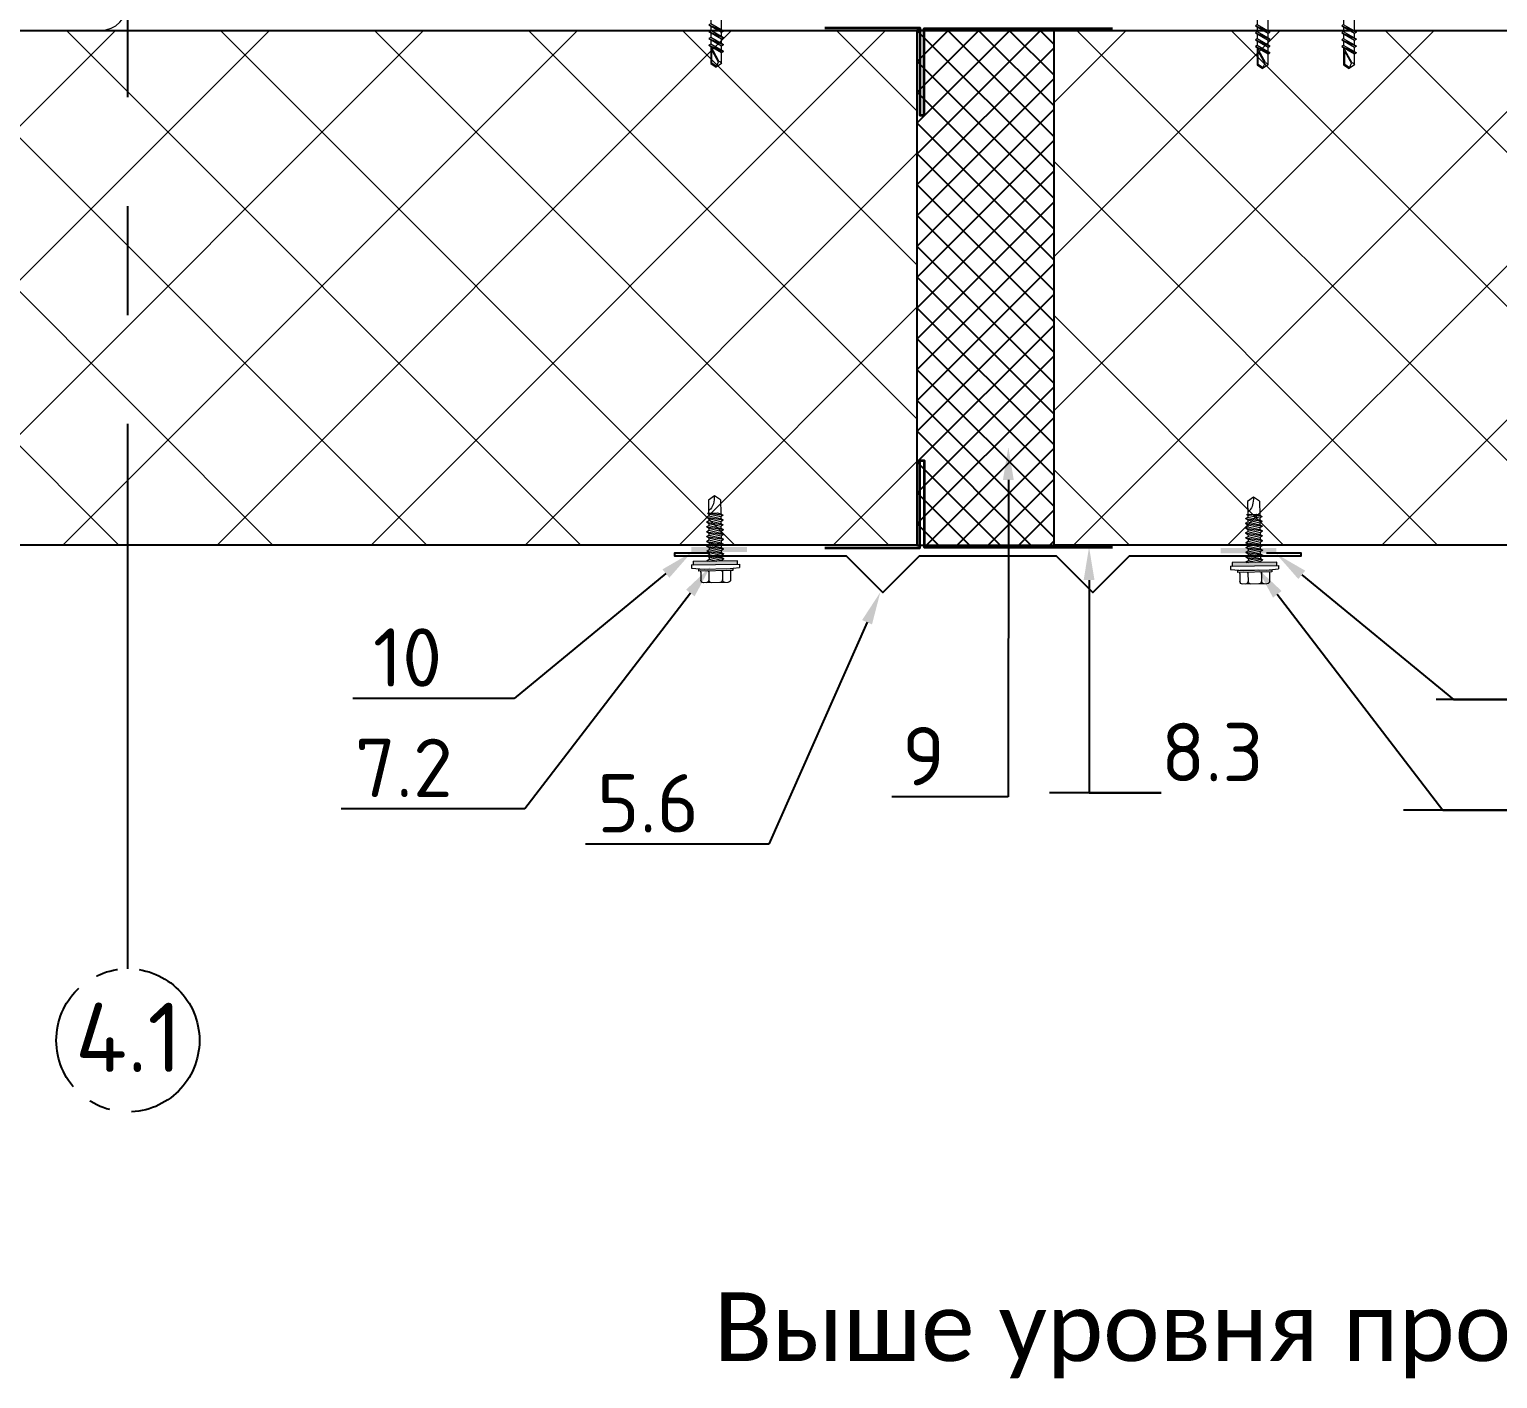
# Model space of a CAD drawing. Header units: millimetres. Extents: x -3689 to 3021565, y -698052 to -604547.
# Drawn here: x 2756769.4 to 2757197.4, y -667641 to -667247.8 of the extents above; entities that cross this region are included whole.
import ezdxf
from ezdxf import colors
from ezdxf.entities.mleader import LeaderData, LeaderLine
from ezdxf.math import Vec2, Vec3

# ---------------------------------------------------------------- set-up
doc = ezdxf.new("R2010")
doc.units = ezdxf.units.MM
doc.linetypes.add('CENTER', pattern=[50.800000000000004, 31.75, -6.35, 6.35, -6.35])
doc.layers.get('0').update_dxf_attribs({"lineweight": 0})
for name, color, linetype in [('A-DOOR-IDEN', 12, 'Continuous'), ('A-FLOR-IDEN', 14, 'Continuous'), ('A-WALL-PATT', 181, 'Continuous'), ('S-GRID', 133, 'CENTER'), ('S-METL', 14, 'Continuous'), ('S-WALL-PATT', 181, 'Continuous')]:
    doc.layers.add(name, color=color, linetype=linetype)
doc.styles.add('Calibri', font='calibri.ttf')
doc.styles.add('ЕСКД', font='isocpeur.ttf')

# ---------------------------------------------------------------- blocks, each defined once
blk = doc.blocks.new('БК1')
at = {"color": 0, "linetype": 'ByBlock', "lineweight": 0, "ltscale": 60}
for p, q in [((-8180.458553099746, -262123.5185199365), (-8036.458553099746, -262123.5185199365)), ((-8180.458553099746, -262127.5185199365), (-8036.458553099746, -262127.5185199365)), ((-8188.458553099746, -262275.5185199365), (-8188.458553099746, -262131.5185199365)), ((-8184.458553099746, -262275.5185199365), (-8184.458553099746, -262131.5185199365)), ((-8032.458553099746, -262131.5185199365), (-8032.458553099746, -262275.5185199365)), ((-8028.458553099746, -262131.5185199365), (-8028.458553099746, -262275.5185199365)), ((-8108.458553099746, -262178.9185199365), (-8108.458553099746, -262228.1185199365)), ((-8133.058553099746, -262203.5185199365), (-8083.858553099746, -262203.5185199365)), ((-8036.458553099746, -262279.5185199365), (-8180.458553099746, -262279.5185199365)), ((-8036.458553099746, -262283.5185199365), (-8180.458553099746, -262283.5185199365))]:
    blk.add_line(p, q, dxfattribs=at)
for centre, radius, start, end in [((-8180.458553099746, -262131.5185199365), 8.000000000000002, 90, 180), ((-8036.458553099746, -262131.5185199365), 8.000000000000002, 0, 90), ((-8180.458553099746, -262131.5185199365), 4.000000000000001, 90, 180), ((-8036.458553099746, -262131.5185199365), 4.000000000000001, 0, 90), ((-8180.458553099746, -262275.5185199365), 8.000000000000002, 180, 270), ((-8180.458553099746, -262275.5185199365), 4.000000000000001, 180, 270), ((-8036.458553099746, -262275.5185199365), 4.000000000000001, 270, 0), ((-8036.458553099746, -262275.5185199365), 8.000000000000002, 270, 0)]:
    blk.add_arc(centre, radius, start, end, dxfattribs=at)
blk = doc.blocks.new('*U567')
at = {"lineweight": 0}
h = blk.add_hatch(dxfattribs=at)
h.set_pattern_fill('ANSI37', color=181, scale=10, style=0)
h.set_pattern_definition([(45, (90, -488.0038053012213), (-22.45064030267288, 22.45064030267288), []), (135, (90, -488.0038053012213), (-22.45064030267288, -22.45064030267288), [])])
h.paths.add_polyline_path([(0, 511.9961946987786), (0, 0), (150, 0), (150, 511.9961946987786)])
at = {"color": 5, "lineweight": 0}
blk.add_line((150, 511.9961946987786), (0, 511.9961946987786), dxfattribs=at)
at = {"color": 5}
for p, q in [((0, 511.9961946987786), (0, 0)), ((150, 0), (150, 511.9961946987786))]:
    blk.add_line(p, q, dxfattribs=at)
blk = doc.blocks.new('*U565')
at = {"lineweight": 0}
h = blk.add_hatch(dxfattribs=at)
h.set_pattern_fill('ANSI37', color=181, scale=10, style=0)
h.set_pattern_definition([(45, (90, -373.0038053012213), (-22.45064030267288, 22.45064030267288), []), (135, (90, -373.0038053012213), (-22.45064030267288, -22.45064030267288), [])])
h.paths.add_polyline_path([(0, 626.9961946987786), (0, 0), (150, 0), (150, 626.9961946987786)])
at = {"color": 5}
for p, q in [((0, 626.9961946987786), (0, 0)), ((150, 0), (150, 626.9961946987786))]:
    blk.add_line(p, q, dxfattribs=at)
at = {"color": 5, "lineweight": 0}
blk.add_line((0, 0), (150, 0), dxfattribs=at)
blk = doc.blocks.new('НФ58')
blk.add_lwpolyline([(81.2132034355891, -1), (91.2132034355891, -1), (91.2132034355891, 0), (41.21320343558909, 0), (30.60660171776544, 10.60660171776544), (20, 0), (-20, 0), (-30.60660171782365, 10.60660171776544), (-41.21320343558909, 0), (-91.2132034355891, 0), (-91.2132034355891, -1), (-81.2132034355891, -1)])
blk = doc.blocks.new('4.2x16')
at = {"lineweight": 0}
for p, q in [((-1.199999999989814, 5.30000000000291), (-1.199999999989814, -5.30000000000291)), ((14.87966793887608, 1.599999999998545), (16.00000000000728, 0))]:
    blk.add_line(p, q, dxfattribs=at)
for points in [[(7.275957614183426e-12, -5.30000000000291), (7.275957614183426e-12, 5.30000000000291, 0.414213562373095), (-0.1999999999898137, 5.5), (-0.999999999992724, 5.5, 0.414213562373095), (-1.199999999989814, 5.30000000000291, 0.2097628861456963), (-1.199999999989814, 3.80000000000291)], [(-1.199999999989814, 3.599999999998545, 0.1148185505937614), (-2.095913941433537, 0.25), (-1.599999999983993, 0.25), (-1.599999999983993, -0.25), (-2.095913941433537, -0.25, 0.1148185505938521), (-1.199999999989814, -3.599999999998545)], [(0, 3.099999999998545, 0.414213562373095), (1.5, 1.599999999998545), (3.302317669687909, 1.599999999998545), (3.590992804281996, 2.099999999998545)], [(14.22976397439197, -0.825474615485291, 0.1316524975878797), (14.87966793887608, -1.599999999998545), (16.00000000000728, 0), (14.22976397439925, -0.825474615478015), (9.879667938876082, 1.599999999998545), (14.87966793887608, 1.599999999998545), (14.7234978237102, 1.299999999988358), (15.72391328635422, -0.1287413488898892)], [(-1.199999999989814, -3.799999999995634, 0.2097628861481313), (-1.199999999989814, -5.300000000010186, 0.414213562373095), (-0.999999999992724, -5.5), (-0.1999999999898137, -5.5, 0.414213562373095), (7.275957614183426e-12, -5.30000000000291)], [(5.149838531098794, -1.599999999998545), (1.5, -1.599999999998545, 0.414213562373095), (0, -3.099999999998545)]]:
    blk.add_lwpolyline(points, format="xyb", dxfattribs=at)
for points in [[(7.275957614183426e-12, -1.599999999998545), (0, -1.599999999998545), (0, 1.599999999998545)], [(3.590992804281996, 2.099999999998545), (5.438513665692881, -2.099999999998545)], [(3.879667938876082, 1.599999999998545), (5.302317669687909, 1.599999999998545)], [(5.590992804281996, 2.099999999998545), (7.438513665692881, -2.099999999998545)], [(5.879667938876082, 1.599999999998545), (7.302317669687909, 1.599999999998545)], [(7.590992804281996, 2.099999999998545), (9.43851366569288, -2.099999999998545)], [(7.879667938876082, 1.599999999998545), (9.302317669687909, 1.599999999998545)], [(14.7234978237102, 1.299999999988358), (11.03375356302422, 1.299999999988358), (14.56523563171504, -0.6690416125711636)], [(7.149838531098794, -1.599999999998545), (5.727188800286967, -1.599999999998545)], [(9.149838531098794, -1.599999999998545), (7.727188800286967, -1.599999999998545)], [(11.14983853109879, -1.599999999998545), (9.727188800286967, -1.599999999998545)], [(11.72718880028697, -1.599999999998545), (11.43851366569288, -2.099999999998545)], [(14.87966793887608, -1.599999999998545), (11.72718880028697, -1.599999999998545)]]:
    blk.add_lwpolyline(points, dxfattribs=at)
for points in [[(3.590992804281996, 2.099999999998545), (5.727188800286967, -1.599999999998545), (5.438513665692881, -2.099999999998545), (3.302317669687909, 1.599999999998545)], [(5.302317669687909, 1.599999999998545), (5.590992804281996, 2.099999999998545), (7.727188800286967, -1.599999999998545), (7.438513665692881, -2.099999999998545)], [(7.302317669687909, 1.599999999998545), (7.590992804281996, 2.099999999998545), (9.727188800286967, -1.599999999998545), (9.43851366569288, -2.099999999998545)], [(9.590992804281996, 2.099999999998545), (11.43851366569288, -2.099999999998545), (9.302317669687909, 1.599999999998545), (9.590992804281996, 2.099999999998545), (11.72718880028697, -1.599999999998545)]]:
    blk.add_lwpolyline(points, close=True, dxfattribs=at)
blk = doc.blocks.new('*U671')
at = {"color": 7}
blk.add_blockref('4.2x16', (0, 0), dxfattribs=at)
blk = doc.blocks.new('*U530')
at = {"lineweight": 0}
blk.add_hatch(color=0, dxfattribs=at).paths.add_polyline_path([(6.500028934155127, -0.9992351740365836), (-6.500028934155127, -0.9992351740365865), (-6.500028934155127, -1.443296356685747e-15), (6.500028934155127, 1.443296356685747e-15)])
at = {"color": 0, "lineweight": 0}
for p, q in [((-1.75979577822, 17.76911293662852), (0.0001427191382348255, 19.00156603410142)), ((-1.75979577822, 17.77512051083614), (-1.759595558345612, 13.76304829795845)), ((0.0001427191382348255, 19.00156603410142), (1.760204217272982, 17.76928860001499)), ((1.760204217280258, 17.77529617422261), (1.760392185868111, 14.00871998502408)), ((1.269850955752187, 14.00874446512899), (-2.463640661277172, 13.35062126943376)), ((-1.759620378325057, 13.75704072578811), (-2.463640661277172, 13.35062126943376)), ((-1.759660946023363, 12.94413154770155), (-2.463640661277172, 13.35062126943376)), ((1.760352715740735, 13.21780442399904), (-1.75969064364472, 12.34904072748032)), ((-1.759660946016087, 12.94413154770155), (-1.75969064364472, 12.34904072748032)), ((1.760382413362092, 13.81289524427848), (-1.759660946016087, 12.94413154770155)), ((-0.73936477863754, 14.00884473376209), (-1.759620378303229, 13.75704072578811)), ((2.112392185430505, 14.00870241870871), (-0.73936477863754, 14.00884473376209)), ((1.760382413362092, 13.81289524427848), (1.760351631783121, 13.19608375453391)), ((2.464332430994543, 12.81131470232504), (1.760352715740735, 13.21780442399904)), ((2.099570586164188, 14.00870305852732), (1.760382413362092, 13.81289524427848)), ((2.464121634970069, 8.587314707343468), (-2.463921722635862, 7.718621276086197)), ((2.46419190031156, 9.995314705651255), (-2.46385145729437, 9.126621274393985)), ((-1.759831174327704, 9.533040730806535), (-2.46385145729437, 9.126621274393985)), ((-1.759871742040562, 8.720131552719979), (-2.46385145729437, 9.126621274393985)), ((2.464262165653051, 11.40331470395904), (-2.463781191952878, 10.53462127275998)), ((-1.759760908986212, 10.94104072911432), (-2.463781191952878, 10.53462127275998)), ((-1.75980147669907, 10.12813155108597), (-2.463781191952878, 10.53462127275998)), ((2.464332430994543, 12.81131470232504), (-2.463710926611387, 11.94262127106777)), ((-1.75969064364472, 12.34904072748032), (-2.463710926611387, 11.94262127106777)), ((-1.759731211357578, 11.53613154939376), (-2.463710926611387, 11.94262127106777)), ((1.760141919723536, 8.993804429017475), (-1.759901439669195, 8.12504073244054)), ((-1.759871742040562, 8.720131552719979), (-1.759901439669195, 8.12504073244054)), ((1.760171617337617, 9.588895249296913), (-1.759871742040562, 8.720131552719979)), ((1.760212185057751, 10.40180442732526), (-1.759831174327704, 9.533040730806535)), ((-1.75980147669907, 10.12813155108597), (-1.759831174327704, 9.533040730806535)), ((1.760241882679109, 10.99689524766291), (-1.75980147669907, 10.12813155108597)), ((1.760282450399243, 11.80980442569126), (-1.759760908986212, 10.94104072911432)), ((-1.759731211357578, 11.53613154939376), (-1.759760908986212, 10.94104072911432)), ((1.760312148020601, 12.4048952459707), (-1.759731211357578, 11.53613154939376)), ((2.464121634970069, 8.587314707343468), (1.760101352010678, 8.180895250989126)), ((1.760171617352169, 9.588895249296913), (1.760140835780474, 8.972083759494128)), ((2.464121634970069, 8.587314707343468), (1.76014191971626, 8.993804429017475)), ((2.46419190031156, 9.995314705651255), (1.760171617337617, 9.588895249296913)), ((1.760241882693661, 10.99689524766291), (1.760211101121966, 10.38008375786012)), ((2.46419190031156, 9.995314705651255), (1.760212185057751, 10.40180442732526)), ((2.464262165653051, 11.40331470395904), (1.760241882679109, 10.99689524766291)), ((1.760312148035152, 12.4048952459707), (1.760281366463457, 11.78808375616791)), ((2.464262165653051, 11.40331470395904), (1.760282450399243, 11.80980442569126)), ((2.464332430994543, 12.81131470232504), (1.760312148020601, 12.4048952459707)), ((2.463910838960146, 4.363314712303692), (-2.464132518631233, 3.494621281104628)), ((2.463981104301637, 5.771314710669687), (-2.464062253289741, 4.902621279470623)), ((-1.760041970337626, 5.309040735766758), (-2.464062253289741, 4.902621279470623)), ((-1.760082538043208, 4.496131557738409), (-2.464062253289741, 4.902621279470623)), ((2.464051369635853, 7.179314708977475), (-2.463991987948249, 6.31062127777841)), ((-1.759971704996135, 6.717040734132754), (-2.463991987948249, 6.31062127777841)), ((-1.760012272723545, 5.904131556046196), (-2.463991987948249, 6.31062127777841)), ((-1.759901439669195, 8.12504073244054), (-2.463921722635862, 7.718621276086197)), ((-1.759942007382053, 7.312131554412192), (-2.463921722635862, 7.718621276086197)), ((1.759931123720889, 4.769804434035906), (-1.760112235664566, 3.901040737458971)), ((-1.760082538035932, 4.496131557738409), (-1.760112235679118, 3.901040737458971)), ((1.759960821342246, 5.364895254315344), (-1.760082538043208, 4.496131557738409)), ((-1.760012272716269, 5.904131556046196), (-1.760043054287964, 5.287320066301619)), ((1.760001389040553, 6.177804432401901), (-1.760041970337626, 5.309040735766758)), ((1.760031086669186, 6.772895252623131), (-1.760012272716269, 5.904131556046196)), ((-1.759942007374777, 7.312131554412192), (-1.7599727889683, 6.695320064609406)), ((1.760071654382044, 7.585804430709688), (-1.759971704996135, 6.717040734132754)), ((1.760101352010678, 8.180895250989126), (-1.759942007374777, 7.312131554412192)), ((2.463910838960146, 4.363314712303692), (1.759890556000755, 3.95689525594935)), ((1.759960821342246, 5.364895254315344), (1.759930039755999, 4.748083764512558)), ((2.463910838960146, 4.363314712303692), (1.759931123720889, 4.769804434035906)), ((2.463981104301637, 5.771314710669687), (1.759960821327694, 5.364895254315344)), ((1.760031086669186, 6.772895252623131), (1.760000305097491, 6.156083762820346)), ((2.463981104301637, 5.771314710669687), (1.760001389040553, 6.177804432343693)), ((2.464051369635853, 7.179314708977475), (1.760031086669186, 6.772895252623131)), ((1.760101352010678, 8.180895250989126), (1.760070570438983, 7.564083761186341)), ((2.464051369635853, 7.179314708977475), (1.760071654382044, 7.585804430709688)), ((2.46377030829899, 1.547314715688118), (-2.464273049314216, 0.6786212844308461)), ((-1.760252766340273, 1.085040740785189), (-2.46427304930694, 0.6786212844308461)), ((-1.760293334060407, 0.2721315627568398), (-2.464273049314216, 0.6786212844308461)), ((2.463840573640482, 2.955314713995905), (-2.464202783972724, 2.086621282796841)), ((-1.760182501006057, 2.493040739151184), (-2.464202783972724, 2.086621282796841)), ((-1.760223068718916, 1.680131561064627), (-2.464202783972724, 2.086621282796841)), ((-1.760112235679118, 3.901040737458971), (-2.464132518631233, 3.494621281104628)), ((-1.760152803377424, 3.088131559430622), (-2.464132518631233, 3.494621281104628)), ((-1.760293334053131, 0.2721315627568398), (-1.76030691460619, -3.908666534005322e-16)), ((1.759750025339599, 1.140895259333775), (-1.760293334053131, 0.2721315627568398)), ((1.759790593045182, 1.953804437362124), (-1.760252766332997, 1.085040740785189)), ((-1.76022306871164, 1.680131561064627), (-1.760252766340273, 1.085040740785189)), ((1.759820290666539, 2.548895257641562), (-1.760223068718916, 1.680131561064627)), ((1.759860858379397, 3.361804435728119), (-1.760182501006057, 2.493040739151184)), ((-1.760152803377424, 3.088131559430622), (-1.760182501006057, 2.493040739151184)), ((1.759890556000755, 3.95689525594935), (-1.760152803377424, 3.088131559430622)), ((1.75972032770369, 0.545804439054337), (-0.4517616882585572, -1.003112455896365e-16)), ((2.463700042957499, 0.1393147173803305), (1.673376388229372, 3.715641990152666e-16)), ((1.759750025339599, 1.140895259333775), (1.759719243746076, 0.5240837695309898)), ((2.463700042957499, 0.1393147173803305), (1.75972032770369, 0.545804439054337)), ((2.46377030829899, 1.547314715688118), (1.759750025339599, 1.140895259333775)), ((1.759820290673815, 2.548895257641562), (1.759789509087568, 1.932083767896985)), ((2.46377030829899, 1.547314715688118), (1.759790593037906, 1.953804437362124)), ((2.463840573640482, 2.955314713995905), (1.759820290666539, 2.548895257641562)), ((1.759890556000755, 3.95689525594935), (1.75985977442906, 3.340083766204772)), ((2.463840573640482, 2.955314713995905), (1.759860858379397, 3.361804435728119)), ((2.463700042957499, 0.1393147173803305), (2.222372062249633, 4.934657265586468e-16)), ((6.499971000332154, 0.001566034101416869), (6.500028934155127, -0.9992351740365836)), ((-6.999971091820045, -0.9992351740365866), (-6.999913204039332, -1.999240946024658)), ((7.000028934984586, -0.9992351740365835), (-6.999971091820045, -0.9992351740365866)), ((-6.999971091820045, -0.9992351740365866), (-6.999971091820045, -1.999235174036587)), ((-3.372512593312422, -2.360930037742948), (-6.999971091820045, -1.999235174036587)), ((-5.042529794140137, -2.36092890793225), (4.957470193156043, -2.360429864318575)), ((-5.042529794140137, -2.36092890793225), (-5.042504841956543, -2.860928907291965)), ((-5.042504841956543, -2.860928907291965), (4.957495145325085, -2.860429863678291)), ((-4.372512593326974, -2.360930037742948), (4.28745299234288, -2.360428734507877)), ((-4.372466748827719, -3.152888939424885), (-4.372330301179318, -5.510008432378529)), ((-2.01065795654722, -3.152687751920895), (-2.010521505289943, -5.509871713235045)), ((-2.010653540746716, -3.228970242373181), (-2.010521505289943, -5.509871713235045)), ((1.925690043317446, -3.152571722050198), (1.925826488215536, -5.509643848228735)), ((7.000086822110463, -1.99922954221256), (3.287452992371983, -2.360428734507877)), ((4.287498841193157, -3.152463260455988), (4.287635284337741, -5.509507129143458)), ((4.957470193156043, -2.360429864318575), (4.957495145325085, -2.860429863678291)), ((7.000028934984586, -0.9992351740365835), (7.000086822103187, -1.99922954221256)), ((7.000028934991862, -0.9992351740365835), (7.000028934991862, -1.999235174036584)), ((-3.58501512947987, -6.297232458076908), (3.50041125866119, -6.296822300821078))]:
    blk.add_line(p, q, dxfattribs=at)
blk.add_lwpolyline([(6.500028934155127, -0.9992351740365836), (-6.500028934155127, -0.9992351740365865), (-6.500028934155127, -1.443296356685747e-15), (6.500028934155127, 1.443296356685747e-15)], close=True, dxfattribs=at)
for centre, start, end in [((-3.585060702433111, -5.509962859388908), 180.0033167038442, 270.0033167042611), ((-2.797791103977942, -5.509917286399288), 270.0033167042611, 0.003316703844216687), ((-1.22325190653646, -5.509826140245424), 180.0033167038442, 270.0033167042611), ((1.138556889469329, -5.509689421276563), 270.0033167042611, 0.003316703844216687), ((2.713096086903535, -5.509598275122698), 180.0033167038442, 270.0033167042611), ((3.500365685649742, -5.509552702133078), 270.0033167042611, 0.003316703844216687)]:
    blk.add_arc(centre, 0.7872696000000154, start, end, dxfattribs=at)
at = {"color": 0, "lineweight": 0, "extrusion": (0, 0, -1)}
for centre, major_axis, ratio, start_param, end_param in [((-5.164466747446568, -3.152934786339758), (-0.4695426015677405, -0.6378038454834557), 0.9999999999521482, 3.7001413829075, 4.077737360034711), ((-1.218657958088442, -3.152737986587455), (-0.4695426016314956, -0.6378038455700573), 0.9999999998798036, 0.9361447064777346, 1.313740683556781), ((1.133690044815013, -3.152620782959275), (-0.4695426015914638, -0.6378038455156804), 0.9999999999951029, 3.700141382885612, 4.077737360014203), ((5.079498840263115, -3.152423982799518), (-0.469542601613166, -0.6378038455451589), 0.9999999999374978, 0.9361447064519131, 1.313740683536806)]:
    blk.add_ellipse(centre, major_axis=major_axis, ratio=ratio, start_param=start_param, end_param=end_param, dxfattribs=at)
at = {"color": 0, "lineweight": 0, "extrusion": (0, 0, -0.9999999999999999)}
for centre, major_axis, ratio, start_param, end_param in [((-2.802657956068287, -3.152817035093905), (-0.4695426015830329, -0.6378038455042281), 0.9999999999820529, 3.700141382891477, 4.077737359997727), ((2.717690042794858, -3.152541734511033), (-0.469542601635972, -0.6378038455761381), 0.9999999998681064, 0.9361447064850439, 1.31374068359107)]:
    blk.add_ellipse(centre, major_axis=major_axis, ratio=ratio, start_param=start_param, end_param=end_param, dxfattribs=at)
at = {"color": 0, "lineweight": 0}
blk.add_open_spline([(0.0001427191455107831, 19.00156603415963), (0.05083747002936031, 18.23320035467623), (0.1406947712312066, 16.87125922471751), (0.8799432696832777, 15.33543048088905), (1.551164845863238, 14.82059633685276), (1.760358575389543, 14.67621029395378)], degree=3, knots=[0, 0, 0, 0, 2.306624246534305, 4.088530392190128, 4.845953933886731, 4.845953933886731, 4.845953933886731, 4.845953933886731], dxfattribs=at)
blk = doc.blocks.new('*U529')
at = {"color": 0, "rotation": 270}
blk.add_blockref('*U530', (0, -3.641531520770513e-12), dxfattribs=at)

msp = doc.modelspace()

# ---------------------------------------------------------------- hatches: boundary and pattern name
at = {"layer": 'A-WALL-PATT'}
h = msp.add_hatch(dxfattribs=at)
h.set_pattern_fill('ANSI37', color=250, scale=2, angle=90)
h.set_pattern_definition([(135, (2775505.088671718, -910967.8386786347), (-4.490128060534577, -4.490128060534576), []), (225, (2775505.088671718, -910967.8386786347), (4.490128060534576, -4.490128060534577), [])])
h.paths.add_polyline_path([(2757028.141638066, -667398.1030731897), (2757068.141638066, -667398.1030731897), (2757068.141638066, -667248.1030731897), (2757028.141638066, -667248.1030731897)])
at = {"layer": 'S-WALL-PATT', "lineweight": 0, "ltscale": 10}
h = msp.add_hatch(color=250, dxfattribs=at)
h.dxf.hatch_style = 1
h.paths.add_polyline_path([(2756962.425265121, -667400.1156097215), (2756962.425265121, -667398.6039619786), (2756978.655627983, -667398.6039619786), (2756978.655627983, -667400.1156097215)])
h = msp.add_hatch(color=250, dxfattribs=at)
h.dxf.hatch_style = 1
h.paths.add_polyline_path([(2757132.890871969, -667400.4959196455), (2757132.890871969, -667398.9842719026), (2757116.660509107, -667398.9842719026), (2757116.660509107, -667400.4959196455)])

# ---------------------------------------------------------------- linework, layer by layer
at = {"layer": 'A-WALL-PATT', "color": 250, "lineweight": 35, "ltscale": 10}
for points in [[(2757001.325276066, -667247.3519771852), (2757028.974947433, -667247.3519771852), (2757028.974947433, -667272.772638617), (2757030.305514034, -667272.772638617), (2757030.305514034, -667247.5291788119), (2757085.16133457, -667247.5291788119)], [(2757001.325276066, -667398.8541691942), (2757028.974947433, -667398.8541691942), (2757028.974947433, -667373.4335077625), (2757030.305514034, -667373.4335077625), (2757030.305514034, -667398.6769675675), (2757085.16133457, -667398.6769675675)]]:
    msp.add_lwpolyline(points, dxfattribs=at)
at = {"layer": 'A-WALL-PATT', "color": 250, "ltscale": 10}
msp.add_lwpolyline([(2757028.141638066, -667398.1030731897), (2757068.141638066, -667398.1030731897), (2757068.141638066, -667248.1030731897), (2757028.141638066, -667248.1030731897)], close=True, dxfattribs=at)
at = {"layer": 'S-GRID', "color": 250, "ltscale": 5}
for p, q in [((2756798.141638066, -667521.5562237401), (2756798.141638066, -666995.4748139472)), ((2756453.991348073, -667248.1030731897), (2757777.563764145, -667248.1030731897))]:
    msp.add_line(p, q, dxfattribs=at)
at = {"layer": 'S-GRID', "color": 250}
msp.add_circle((2756798.141638066, -667542.4200935484), 20.86386980832669, dxfattribs=at)

# ---------------------------------------------------------------- block references
at = {"layer": 'A-WALL-PATT', "color": 250, "lineweight": 0, "xscale": -1, "rotation": 270.0000000000001}
for name, p in [('*U567', (2756516.145443367, -667398.1030731897)), ('*U565', (2757068.141638066, -667398.1030731897))]:
    msp.add_blockref(name, p, dxfattribs=at)
at = {"layer": 'S-METL', "color": 250}
msp.add_blockref('БК1', (2764826.600191166, -404964.5845532533), dxfattribs=at)
at = {"layer": 'S-METL', "color": 250, "xscale": -1}
for name, p, rotation in [('*U671', (2756969.630019022, -667242.859763527), 90), ('*U671', (2757128.912519831, -667243.2307470497), 90), ('*U671', (2757154.149762035, -667243.2307470497), 90), ('*U529', (2756969.384086187, -667402.7418448799), 270.7690118746293), ('*U529', (2757126.529804808, -667403.122154804), 270.7690118746293), ('НФ58', (2757048.840182428, -667401.3381007687), 180)]:
    msp.add_blockref(name, p, dxfattribs=dict(at, rotation=rotation))

# ---------------------------------------------------------------- texts
at = {"layer": 'A-DOOR-IDEN', "color": 250, "linetype": 'ByBlock', "ltscale": 500, "insert": (2757198.869003043, -667628.4290625731), "char_height": 20, "width": 692.3264608246973, "attachment_point": 5, "style": 'Calibri'}
msp.add_mtext('Выше уровня профлиста покрытия', dxfattribs=at)
at = {"layer": 'S-GRID', "color": 250, "insert": (2756798.365216081, -667541.5373663312), "char_height": 20.18932363636363, "width": 571.4791278457018, "attachment_point": 5, "style": 'ЕСКД'}
msp.add_mtext('4.1', dxfattribs=at)

# ---------------------------------------------------------------- leaders
at = {"layer": 'A-FLOR-IDEN', "color": 250}
ml = msp.add_multileader_mtext('Standard', dxfattribs=at)
ml.set_content('9', color=250, style='ЕСКД')
ml.set_leader_properties()
ml.build(insert=Vec2(0, 0))
ml.multileader.update_dxf_attribs({"text_left_attachment_type": 6, "text_right_attachment_type": 6, "dogleg_length": 20.96987534605703, "arrow_head_size": 9.600000000000001})
ctx = ml.context
ctx.base_point, ctx.char_height, ctx.arrow_head_size, ctx.landing_gap_size, ctx.plane_origin = Vec3(2757025.29217459, -667471.5006873637), 17, 9.600000000000001, 0, Vec3(2756983.933244099, -667516.6832403732)
ctx.left_attachment, ctx.right_attachment = 6, 6
notes = []
notes.append((ctx, [(1, (1, 1, 0), (2757054.762049936, -667471.5006873637), (-1, 0), 20.96987534605703, [(0, [(2757054.80493426, -667369.5267993344)], 0, [])])]))
ctx.mtext.insert, ctx.mtext.width, ctx.mtext.flow_direction = Vec3(2757023.859934396, -667451.1006873637), 77.51149692218215, 5
ml = msp.add_multileader_mtext('Standard', dxfattribs=at)
ml.set_content('8.3', color=250, style='ЕСКД')
ml.set_leader_properties()
ml.build(insert=Vec2(0, 0))
ml.multileader.update_dxf_attribs({"text_left_attachment_type": 6, "text_right_attachment_type": 6, "dogleg_length": 20.96987534605703, "arrow_head_size": 9.600000000000001})
ctx = ml.context
ctx.base_point, ctx.char_height, ctx.arrow_head_size, ctx.landing_gap_size, ctx.plane_origin = Vec3(2757099.345754841, -667470.322451986), 17, 9.600000000000001, 0, Vec3(2757061.012514415, -667366.251537269)
ctx.left_attachment, ctx.right_attachment = 6, 6
notes.append((ctx, [(0, (1, 1, 0), (2757078.375879495, -667470.322451986), (1, 0), 20.96987534605703, [(0, [(2757078.332336207, -667398.6769675675)], 0, [])])]))
ctx.mtext.insert, ctx.mtext.width, ctx.mtext.flow_direction = Vec3(2757099.345754841, -667449.922451986), 77.51149692218215, 5
ml = msp.add_multileader_mtext('Standard', dxfattribs=at)
ml.set_content('10', color=250, style='ЕСКД')
ml.set_leader_properties()
ml.build(insert=Vec2(0, 0))
ml.multileader.update_dxf_attribs({"text_left_attachment_type": 6, "text_right_attachment_type": 6, "dogleg_length": 20.96987534605703, "arrow_head_size": 9.600000000000001})
ctx = ml.context
ctx.base_point, ctx.char_height, ctx.arrow_head_size, ctx.landing_gap_size, ctx.plane_origin = Vec3(2756872.752930098, -667442.7573803109), 17, 9.600000000000001, 0, Vec3(2756920.765542161, -667373.4442652864)
ctx.left_attachment, ctx.right_attachment, ctx.text_align_type = 6, 6, 2
notes.append((ctx, [(0, (1, 1, 0), (2756910.722805444, -667442.7573803109), (-1, 0), 20.96987534605703, [(0, [(2756962.39713463, -667400.2915537374)], 0, [])])]))
ctx.mtext.insert, ctx.mtext.width, ctx.mtext.alignment, ctx.mtext.flow_direction = Vec3(2756889.752930098, -667422.3573803109), 77.51149692218215, 3, 5
ml = msp.add_multileader_mtext('Standard', dxfattribs=at)
ml.set_content('10', color=250, style='ЕСКД')
ml.set_leader_properties()
ml.build(insert=Vec2(0, 0))
ml.multileader.update_dxf_attribs({"text_left_attachment_type": 6, "text_right_attachment_type": 6, "dogleg_length": 20.96987534605703, "arrow_head_size": 9.600000000000001})
ctx = ml.context
ctx.base_point, ctx.char_height, ctx.arrow_head_size, ctx.landing_gap_size, ctx.plane_origin = Vec3(2757205.563206992, -667443.1376902349), 17, 9.600000000000001, 0, Vec3(2757174.550594929, -667373.8245752105)
ctx.left_attachment, ctx.right_attachment = 6, 6
notes.append((ctx, [(0, (1, 1, 0), (2757184.593331646, -667443.1376902349), (1, 0), 20.96987534605703, [(0, [(2757132.919002459, -667400.6718636614)], 0, [])])]))
ctx.mtext.insert, ctx.mtext.width, ctx.mtext.flow_direction = Vec3(2757205.563206992, -667422.7376902349), 77.51149692218215, 5
ml = msp.add_multileader_mtext('Standard', dxfattribs=at)
ml.set_content('7.2', color=250, style='ЕСКД')
ml.set_leader_properties()
ml.build(insert=Vec2(0, 0))
ml.multileader.update_dxf_attribs({"text_left_attachment_type": 6, "text_right_attachment_type": 6, "dogleg_length": 20.96987534605703, "arrow_head_size": 9.600000000000001})
ctx = ml.context
ctx.base_point, ctx.char_height, ctx.arrow_head_size, ctx.landing_gap_size, ctx.plane_origin = Vec3(2756867.356623555, -667474.9119999809), 17, 9.600000000000001, 0, Vec3(2756952.465486606, -667373.4442652864)
ctx.left_attachment, ctx.right_attachment, ctx.text_align_type = 6, 6, 2
notes.append((ctx, [(0, (1, 1, 0), (2756913.826498901, -667474.9119999809), (-1, 0), 20.96987534605703, [(0, [(2756967.951882547, -667404.4455654842)], 0, [])])]))
ctx.mtext.insert, ctx.mtext.width, ctx.mtext.alignment, ctx.mtext.flow_direction = Vec3(2756892.856623555, -667454.511999981), 77.51149692218215, 3, 5
ml = msp.add_multileader_mtext('Standard', dxfattribs=at)
ml.set_content('7.2', color=250, style='ЕСКД')
ml.set_leader_properties()
ml.build(insert=Vec2(0, 0))
ml.multileader.update_dxf_attribs({"text_left_attachment_type": 6, "text_right_attachment_type": 6, "dogleg_length": 20.96987534605703, "arrow_head_size": 9.600000000000001})
ctx = ml.context
ctx.base_point, ctx.char_height, ctx.arrow_head_size, ctx.landing_gap_size, ctx.plane_origin = Vec3(2757202.459513535, -667475.2923099049), 17, 9.600000000000001, 0, Vec3(2757142.850650484, -667373.8245752105)
ctx.left_attachment, ctx.right_attachment = 6, 6
notes.append((ctx, [(0, (1, 1, 0), (2757181.489638189, -667475.2923099049), (1, 0), 20.96987534605703, [(0, [(2757127.364254543, -667404.8258754082)], 0, [])])]))
ctx.mtext.insert, ctx.mtext.width, ctx.mtext.flow_direction = Vec3(2757202.459513535, -667454.892309905), 77.51149692218215, 5
ml = msp.add_multileader_mtext('Standard', dxfattribs=at)
ml.set_content('5.6', color=250, style='ЕСКД')
ml.set_leader_properties()
ml.build(insert=Vec2(0, 0))
ml.multileader.update_dxf_attribs({"text_left_attachment_type": 6, "text_right_attachment_type": 6, "dogleg_length": 20.96987534605703, "arrow_head_size": 9.600000000000001})
ctx = ml.context
ctx.base_point, ctx.char_height, ctx.arrow_head_size, ctx.landing_gap_size, ctx.plane_origin, ctx.plane_x_axis, ctx.plane_y_axis = Vec3(2756938.554923596, -667485.2301351748), 17, 9.600000000000001, 0, Vec3(2757039.679441356, -667410.4315069758), Vec3(1, -2.258681448315656e-12), Vec3(2.258681448315656e-12, 1)
ctx.left_attachment, ctx.right_attachment = 6, 6
notes.append((ctx, [(0, (1, 1, 0), (2756985.024798942, -667485.2301351748), (-1, 2.258681448315656e-12), 20.96987534605703, [(0, [(2757017.497583321, -667411.8003439975)], 0, [])])]))
ctx.mtext.insert, ctx.mtext.text_direction, ctx.mtext.rotation, ctx.mtext.width, ctx.mtext.flow_direction = Vec3(2756934.911023225, -667464.8301351748), Vec3(1, -2.258882650657248e-12), 6.283185307177328, 204.6047927077777, 5
for ctx, leaders in notes:
    for number, flags, end, landing, length, lines in leaders:
        leader = LeaderData()
        leader.index, (leader.has_last_leader_line, leader.has_dogleg_vector, leader.attachment_direction) = number, flags
        leader.last_leader_point, leader.dogleg_vector, leader.dogleg_length = Vec3(end), Vec3(landing), length
        for number, points, colour, breaks in lines:
            line = LeaderLine()
            line.index, line.vertices, line.color, line.breaks = number, Vec3.list(points), colors.encode_raw_color(colour), breaks
            leader.lines.append(line)
        ctx.leaders.append(leader)

doc.saveas('drawing.dxf')
